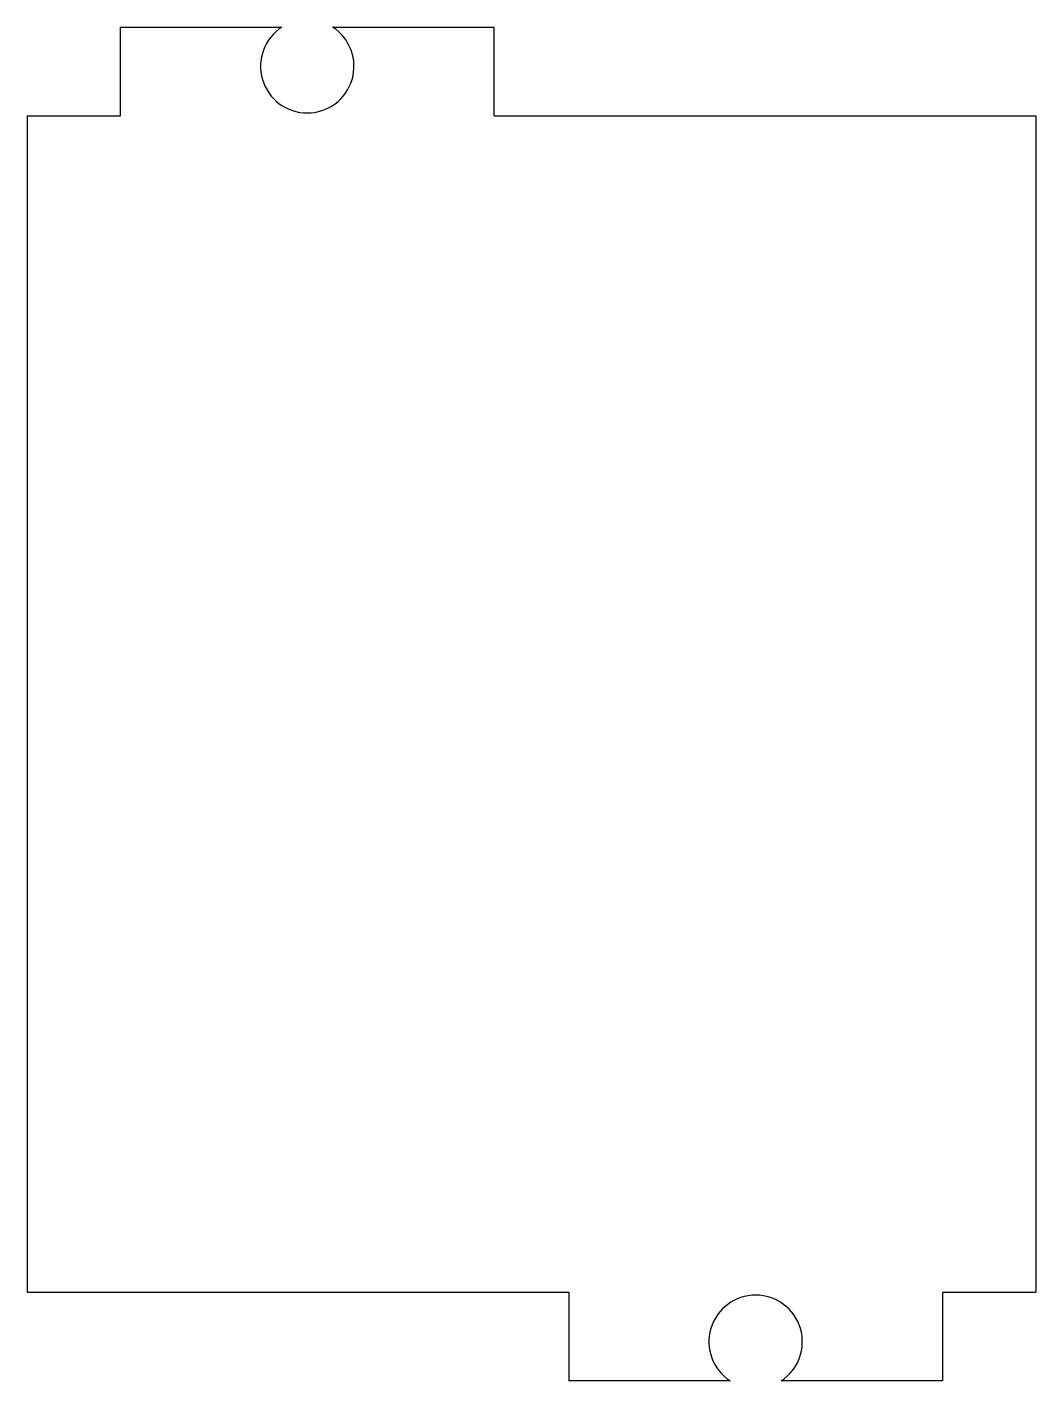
# Model space of a CAD drawing. Extents: x 4.73 to 6.08, y 1.52 to 3.33.
import ezdxf

# ---------------------------------------------------------------- set-up
doc = ezdxf.new("R2010")
doc.units = 0
doc.layers.add('VISIBLE', color=7, linetype='CONTINUOUS')

msp = doc.modelspace()

# ---------------------------------------------------------------- linework, layer by layer
at = {"layer": 'VISIBLE'}
for p, q in [((4.8599, 3.3302, 0.125), (5.076, 3.3302, 0.125)), ((4.8599, 3.2113, 0.125), (4.8599, 3.3302, 0.125)), ((5.1439, 3.3302, 0.125), (5.3599, 3.3302, 0.125)), ((5.3599, 3.2113, 0.125), (5.3599, 3.3302, 0.125)), ((4.7349, 3.2113, 0.125), (4.8599, 3.2113, 0.125)), ((4.7349, 3.2113, 0.125), (4.7349, 1.6365, 0.125)), ((5.3599, 3.2113, 0.125), (6.0849, 3.2113, 0.125)), ((6.0849, 3.2113, 0.125), (6.0849, 1.6365, 0.125)), ((4.7349, 1.6365, 0.125), (5.4599, 1.6365, 0.125)), ((5.4599, 1.6365, 0.125), (5.4599, 1.5175, 0.125)), ((5.9599, 1.6365, 0.125), (5.9599, 1.5175, 0.125)), ((5.9599, 1.6365, 0.125), (6.0849, 1.6365, 0.125)), ((5.676, 1.5175, 0.125), (5.4599, 1.5175, 0.125)), ((5.9599, 1.5175, 0.125), (5.7439, 1.5175, 0.125))]:
    msp.add_line(p, q, dxfattribs=at)
for centre, start, end in [((5.1099, 3.2777, 0.125), 122.8863, 57.1137), ((5.7099, 1.57, 0.125), 302.8863, 237.1137)]:
    msp.add_arc(centre, 0.0625, start, end, dxfattribs=at)

doc.saveas('drawing.dxf')
